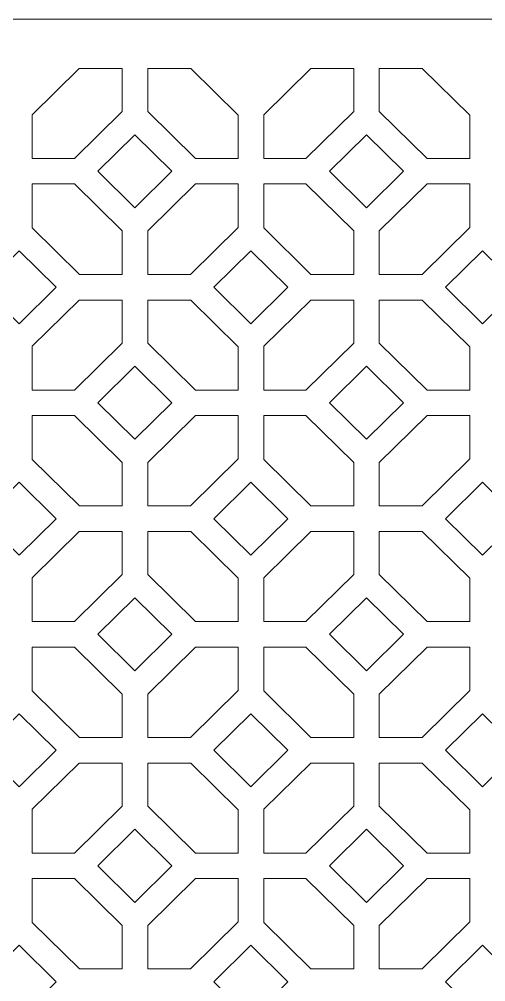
# Model space of a CAD drawing. Header units: centimetres. Extents: x -11 to 10.4, y -10.5 to 10.9.
# Drawn here: x -0.27 to 4.91, y 0.21 to 10.91 of the extents above; entities that cross this region are included whole.
import ezdxf

# ---------------------------------------------------------------- set-up
doc = ezdxf.new("R2010")
doc.units = ezdxf.units.CM
doc.header["$MEASUREMENT"] = 0
doc.layers.add('layer 1', color=7, linetype='Continuous')

msp = doc.modelspace()

# ---------------------------------------------------------------- linework, layer by layer
at = {"layer": 'layer 1', "color": 242, "lineweight": 9}
for points, knots in [([(-10.96067, 10.90732), (-10.96067, 10.90732), (10.42459, 10.90732), (10.42459, 10.90732), (10.42459, 10.90732), (10.42459, 10.90732), (10.42459, -10.47794), (10.42459, -10.47794), (10.42459, -10.47794), (10.42459, -10.47794), (-10.96067, -10.47794), (-10.96067, -10.47794), (-10.96067, -10.47794), (-10.96067, -10.47794), (-10.96067, 10.90732), (-10.96067, 10.90732)], [0, 0, 0, 0, 0.2, 0.2, 0.2, 0.2, 0.4, 0.4, 0.4, 0.4, 0.6, 0.6, 0.6, 0.6, 1, 1, 1, 1]), ([(0.39567, 10.36027), (0.39567, 10.36027), (-0.12573, 9.84633), (-0.12573, 9.84633), (-0.12573, 9.84633), (-0.12573, 9.84633), (-0.12573, 9.35908), (-0.12573, 9.35908), (-0.12573, 9.35908), (-0.12573, 9.35908), (0.34345, 9.35908), (0.34345, 9.35908), (0.34345, 9.35908), (0.34345, 9.35908), (0.87317, 9.88122), (0.87317, 9.88122), (0.87317, 9.88122), (0.87317, 9.88122), (0.87317, 10.36027), (0.87317, 10.36027), (0.87317, 10.36027), (0.87317, 10.36027), (0.39567, 10.36027), (0.39567, 10.36027)], [0, 0, 0, 0, 0.14285714, 0.14285714, 0.14285714, 0.14285714, 0.28571429, 0.28571429, 0.28571429, 0.28571429, 0.42857143, 0.42857143, 0.42857143, 0.42857143, 0.57142857, 0.57142857, 0.57142857, 0.57142857, 0.71428571, 0.71428571, 0.71428571, 0.71428571, 1, 1, 1, 1]), ([(1.15774, 10.36027), (1.15774, 10.36027), (1.15774, 9.88122), (1.15774, 9.88122), (1.15774, 9.88122), (1.15774, 9.88122), (1.68747, 9.35908), (1.68747, 9.35908), (1.68747, 9.35908), (1.68747, 9.35908), (2.16164, 9.35908), (2.16164, 9.35908), (2.16164, 9.35908), (2.16164, 9.35908), (2.16164, 9.84141), (2.16164, 9.84141), (2.16164, 9.84141), (2.16164, 9.84141), (1.63525, 10.36027), (1.63525, 10.36027), (1.63525, 10.36027), (1.63525, 10.36027), (1.15774, 10.36027), (1.15774, 10.36027)], [0, 0, 0, 0, 0.14285714, 0.14285714, 0.14285714, 0.14285714, 0.28571429, 0.28571429, 0.28571429, 0.28571429, 0.42857143, 0.42857143, 0.42857143, 0.42857143, 0.57142857, 0.57142857, 0.57142857, 0.57142857, 0.71428571, 0.71428571, 0.71428571, 0.71428571, 1, 1, 1, 1]), ([(2.96764, 10.36027), (2.96764, 10.36027), (2.44624, 9.84633), (2.44624, 9.84633), (2.44624, 9.84633), (2.44624, 9.84633), (2.44624, 9.35908), (2.44624, 9.35908), (2.44624, 9.35908), (2.44624, 9.35908), (2.91542, 9.35908), (2.91542, 9.35908), (2.91542, 9.35908), (2.91542, 9.35908), (3.44514, 9.88122), (3.44514, 9.88122), (3.44514, 9.88122), (3.44514, 9.88122), (3.44514, 10.36027), (3.44514, 10.36027), (3.44514, 10.36027), (3.44514, 10.36027), (2.96764, 10.36027), (2.96764, 10.36027)], [0, 0, 0, 0, 0.14285714, 0.14285714, 0.14285714, 0.14285714, 0.28571429, 0.28571429, 0.28571429, 0.28571429, 0.42857143, 0.42857143, 0.42857143, 0.42857143, 0.57142857, 0.57142857, 0.57142857, 0.57142857, 0.71428571, 0.71428571, 0.71428571, 0.71428571, 1, 1, 1, 1]), ([(3.72971, 10.36027), (3.72971, 10.36027), (3.72971, 9.88122), (3.72971, 9.88122), (3.72971, 9.88122), (3.72971, 9.88122), (4.25944, 9.35908), (4.25944, 9.35908), (4.25944, 9.35908), (4.25944, 9.35908), (4.73361, 9.35908), (4.73361, 9.35908), (4.73361, 9.35908), (4.73361, 9.35908), (4.73361, 9.84141), (4.73361, 9.84141), (4.73361, 9.84141), (4.73361, 9.84141), (4.20722, 10.36027), (4.20722, 10.36027), (4.20722, 10.36027), (4.20722, 10.36027), (3.72971, 10.36027), (3.72971, 10.36027)], [0, 0, 0, 0, 0.14285714, 0.14285714, 0.14285714, 0.14285714, 0.28571429, 0.28571429, 0.28571429, 0.28571429, 0.42857143, 0.42857143, 0.42857143, 0.42857143, 0.57142857, 0.57142857, 0.57142857, 0.57142857, 0.71428571, 0.71428571, 0.71428571, 0.71428571, 1, 1, 1, 1]), ([(0.60387, 9.21823), (0.60387, 9.21823), (1.01546, 8.81253), (1.01546, 8.81253), (1.01546, 8.81253), (1.01546, 8.81253), (1.42705, 9.21823), (1.42705, 9.21823), (1.42705, 9.21823), (1.42705, 9.21823), (1.01546, 9.62393), (1.01546, 9.62393), (1.01546, 9.62393), (1.01546, 9.62393), (0.60387, 9.21823), (0.60387, 9.21823)], [0, 0, 0, 0, 0.2, 0.2, 0.2, 0.2, 0.4, 0.4, 0.4, 0.4, 0.6, 0.6, 0.6, 0.6, 1, 1, 1, 1]), ([(3.17584, 9.21823), (3.17584, 9.21823), (3.58743, 8.81253), (3.58743, 8.81253), (3.58743, 8.81253), (3.58743, 8.81253), (3.99902, 9.21823), (3.99902, 9.21823), (3.99902, 9.21823), (3.99902, 9.21823), (3.58743, 9.62393), (3.58743, 9.62393), (3.58743, 9.62393), (3.58743, 9.62393), (3.17584, 9.21823), (3.17584, 9.21823)], [0, 0, 0, 0, 0.2, 0.2, 0.2, 0.2, 0.4, 0.4, 0.4, 0.4, 0.6, 0.6, 0.6, 0.6, 1, 1, 1, 1]), ([(-0.12573, 8.59013), (-0.12573, 8.59013), (0.399, 8.07291), (0.399, 8.07291), (0.399, 8.07291), (0.399, 8.07291), (0.87317, 8.07291), (0.87317, 8.07291), (0.87317, 8.07291), (0.87317, 8.07291), (0.87317, 8.55524), (0.87317, 8.55524), (0.87317, 8.55524), (0.87317, 8.55524), (0.34345, 9.07737), (0.34345, 9.07737), (0.34345, 9.07737), (0.34345, 9.07737), (-0.12573, 9.07737), (-0.12573, 9.07737), (-0.12573, 9.07737), (-0.12573, 9.07737), (-0.12573, 8.59013), (-0.12573, 8.59013)], [0, 0, 0, 0, 0.14285714, 0.14285714, 0.14285714, 0.14285714, 0.28571429, 0.28571429, 0.28571429, 0.28571429, 0.42857143, 0.42857143, 0.42857143, 0.42857143, 0.57142857, 0.57142857, 0.57142857, 0.57142857, 0.71428571, 0.71428571, 0.71428571, 0.71428571, 1, 1, 1, 1]), ([(2.16164, 8.59505), (2.16164, 8.59505), (2.16164, 9.07737), (2.16164, 9.07737), (2.16164, 9.07737), (2.16164, 9.07737), (1.68747, 9.07737), (1.68747, 9.07737), (1.68747, 9.07737), (1.68747, 9.07737), (1.15774, 8.55524), (1.15774, 8.55524), (1.15774, 8.55524), (1.15774, 8.55524), (1.15774, 8.07291), (1.15774, 8.07291), (1.15774, 8.07291), (1.15774, 8.07291), (1.63192, 8.07291), (1.63192, 8.07291), (1.63192, 8.07291), (1.63192, 8.07291), (2.16164, 8.59505), (2.16164, 8.59505)], [0, 0, 0, 0, 0.14285714, 0.14285714, 0.14285714, 0.14285714, 0.28571429, 0.28571429, 0.28571429, 0.28571429, 0.42857143, 0.42857143, 0.42857143, 0.42857143, 0.57142857, 0.57142857, 0.57142857, 0.57142857, 0.71428571, 0.71428571, 0.71428571, 0.71428571, 1, 1, 1, 1]), ([(2.44624, 8.59013), (2.44624, 8.59013), (2.97097, 8.07291), (2.97097, 8.07291), (2.97097, 8.07291), (2.97097, 8.07291), (3.44514, 8.07291), (3.44514, 8.07291), (3.44514, 8.07291), (3.44514, 8.07291), (3.44514, 8.55524), (3.44514, 8.55524), (3.44514, 8.55524), (3.44514, 8.55524), (2.91542, 9.07737), (2.91542, 9.07737), (2.91542, 9.07737), (2.91542, 9.07737), (2.44624, 9.07737), (2.44624, 9.07737), (2.44624, 9.07737), (2.44624, 9.07737), (2.44624, 8.59013), (2.44624, 8.59013)], [0, 0, 0, 0, 0.14285714, 0.14285714, 0.14285714, 0.14285714, 0.28571429, 0.28571429, 0.28571429, 0.28571429, 0.42857143, 0.42857143, 0.42857143, 0.42857143, 0.57142857, 0.57142857, 0.57142857, 0.57142857, 0.71428571, 0.71428571, 0.71428571, 0.71428571, 1, 1, 1, 1]), ([(4.73361, 8.59505), (4.73361, 8.59505), (4.73361, 9.07737), (4.73361, 9.07737), (4.73361, 9.07737), (4.73361, 9.07737), (4.25944, 9.07737), (4.25944, 9.07737), (4.25944, 9.07737), (4.25944, 9.07737), (3.72971, 8.55524), (3.72971, 8.55524), (3.72971, 8.55524), (3.72971, 8.55524), (3.72971, 8.07291), (3.72971, 8.07291), (3.72971, 8.07291), (3.72971, 8.07291), (4.20389, 8.07291), (4.20389, 8.07291), (4.20389, 8.07291), (4.20389, 8.07291), (4.73361, 8.59505), (4.73361, 8.59505)], [0, 0, 0, 0, 0.14285714, 0.14285714, 0.14285714, 0.14285714, 0.28571429, 0.28571429, 0.28571429, 0.28571429, 0.42857143, 0.42857143, 0.42857143, 0.42857143, 0.57142857, 0.57142857, 0.57142857, 0.57142857, 0.71428571, 0.71428571, 0.71428571, 0.71428571, 1, 1, 1, 1]), ([(-0.67963, 7.9306), (-0.67963, 7.9306), (-0.26804, 7.52491), (-0.26804, 7.52491), (-0.26804, 7.52491), (-0.26804, 7.52491), (0.14355, 7.9306), (0.14355, 7.9306), (0.14355, 7.9306), (0.14355, 7.9306), (-0.26804, 8.3363), (-0.26804, 8.3363), (-0.26804, 8.3363), (-0.26804, 8.3363), (-0.67963, 7.9306), (-0.67963, 7.9306)], [0, 0, 0, 0, 0.2, 0.2, 0.2, 0.2, 0.4, 0.4, 0.4, 0.4, 0.6, 0.6, 0.6, 0.6, 1, 1, 1, 1]), ([(1.89235, 7.9306), (1.89235, 7.9306), (2.30394, 7.52491), (2.30394, 7.52491), (2.30394, 7.52491), (2.30394, 7.52491), (2.71553, 7.9306), (2.71553, 7.9306), (2.71553, 7.9306), (2.71553, 7.9306), (2.30394, 8.3363), (2.30394, 8.3363), (2.30394, 8.3363), (2.30394, 8.3363), (1.89235, 7.9306), (1.89235, 7.9306)], [0, 0, 0, 0, 0.2, 0.2, 0.2, 0.2, 0.4, 0.4, 0.4, 0.4, 0.6, 0.6, 0.6, 0.6, 1, 1, 1, 1]), ([(4.46433, 7.9306), (4.46433, 7.9306), (4.87592, 7.52491), (4.87592, 7.52491), (4.87592, 7.52491), (4.87592, 7.52491), (5.28751, 7.9306), (5.28751, 7.9306), (5.28751, 7.9306), (5.28751, 7.9306), (4.87592, 8.3363), (4.87592, 8.3363), (4.87592, 8.3363), (4.87592, 8.3363), (4.46433, 7.9306), (4.46433, 7.9306)], [0, 0, 0, 0, 0.2, 0.2, 0.2, 0.2, 0.4, 0.4, 0.4, 0.4, 0.6, 0.6, 0.6, 0.6, 1, 1, 1, 1]), ([(0.39567, 7.7883), (0.39567, 7.7883), (-0.12573, 7.27436), (-0.12573, 7.27436), (-0.12573, 7.27436), (-0.12573, 7.27436), (-0.12573, 6.78711), (-0.12573, 6.78711), (-0.12573, 6.78711), (-0.12573, 6.78711), (0.34345, 6.78711), (0.34345, 6.78711), (0.34345, 6.78711), (0.34345, 6.78711), (0.87317, 7.30925), (0.87317, 7.30925), (0.87317, 7.30925), (0.87317, 7.30925), (0.87317, 7.7883), (0.87317, 7.7883), (0.87317, 7.7883), (0.87317, 7.7883), (0.39567, 7.7883), (0.39567, 7.7883)], [0, 0, 0, 0, 0.14285714, 0.14285714, 0.14285714, 0.14285714, 0.28571429, 0.28571429, 0.28571429, 0.28571429, 0.42857143, 0.42857143, 0.42857143, 0.42857143, 0.57142857, 0.57142857, 0.57142857, 0.57142857, 0.71428571, 0.71428571, 0.71428571, 0.71428571, 1, 1, 1, 1]), ([(1.15774, 7.7883), (1.15774, 7.7883), (1.15774, 7.30925), (1.15774, 7.30925), (1.15774, 7.30925), (1.15774, 7.30925), (1.68747, 6.78711), (1.68747, 6.78711), (1.68747, 6.78711), (1.68747, 6.78711), (2.16164, 6.78711), (2.16164, 6.78711), (2.16164, 6.78711), (2.16164, 6.78711), (2.16164, 7.26944), (2.16164, 7.26944), (2.16164, 7.26944), (2.16164, 7.26944), (1.63525, 7.7883), (1.63525, 7.7883), (1.63525, 7.7883), (1.63525, 7.7883), (1.15774, 7.7883), (1.15774, 7.7883)], [0, 0, 0, 0, 0.14285714, 0.14285714, 0.14285714, 0.14285714, 0.28571429, 0.28571429, 0.28571429, 0.28571429, 0.42857143, 0.42857143, 0.42857143, 0.42857143, 0.57142857, 0.57142857, 0.57142857, 0.57142857, 0.71428571, 0.71428571, 0.71428571, 0.71428571, 1, 1, 1, 1]), ([(2.96764, 7.7883), (2.96764, 7.7883), (2.44624, 7.27436), (2.44624, 7.27436), (2.44624, 7.27436), (2.44624, 7.27436), (2.44624, 6.78711), (2.44624, 6.78711), (2.44624, 6.78711), (2.44624, 6.78711), (2.91542, 6.78711), (2.91542, 6.78711), (2.91542, 6.78711), (2.91542, 6.78711), (3.44514, 7.30925), (3.44514, 7.30925), (3.44514, 7.30925), (3.44514, 7.30925), (3.44514, 7.7883), (3.44514, 7.7883), (3.44514, 7.7883), (3.44514, 7.7883), (2.96764, 7.7883), (2.96764, 7.7883)], [0, 0, 0, 0, 0.14285714, 0.14285714, 0.14285714, 0.14285714, 0.28571429, 0.28571429, 0.28571429, 0.28571429, 0.42857143, 0.42857143, 0.42857143, 0.42857143, 0.57142857, 0.57142857, 0.57142857, 0.57142857, 0.71428571, 0.71428571, 0.71428571, 0.71428571, 1, 1, 1, 1]), ([(3.72971, 7.7883), (3.72971, 7.7883), (3.72971, 7.30925), (3.72971, 7.30925), (3.72971, 7.30925), (3.72971, 7.30925), (4.25944, 6.78711), (4.25944, 6.78711), (4.25944, 6.78711), (4.25944, 6.78711), (4.73361, 6.78711), (4.73361, 6.78711), (4.73361, 6.78711), (4.73361, 6.78711), (4.73361, 7.26944), (4.73361, 7.26944), (4.73361, 7.26944), (4.73361, 7.26944), (4.20722, 7.7883), (4.20722, 7.7883), (4.20722, 7.7883), (4.20722, 7.7883), (3.72971, 7.7883), (3.72971, 7.7883)], [0, 0, 0, 0, 0.14285714, 0.14285714, 0.14285714, 0.14285714, 0.28571429, 0.28571429, 0.28571429, 0.28571429, 0.42857143, 0.42857143, 0.42857143, 0.42857143, 0.57142857, 0.57142857, 0.57142857, 0.57142857, 0.71428571, 0.71428571, 0.71428571, 0.71428571, 1, 1, 1, 1]), ([(0.60387, 6.64626), (0.60387, 6.64626), (1.01546, 6.24056), (1.01546, 6.24056), (1.01546, 6.24056), (1.01546, 6.24056), (1.42705, 6.64626), (1.42705, 6.64626), (1.42705, 6.64626), (1.42705, 6.64626), (1.01546, 7.05196), (1.01546, 7.05196), (1.01546, 7.05196), (1.01546, 7.05196), (0.60387, 6.64626), (0.60387, 6.64626)], [0, 0, 0, 0, 0.2, 0.2, 0.2, 0.2, 0.4, 0.4, 0.4, 0.4, 0.6, 0.6, 0.6, 0.6, 1, 1, 1, 1]), ([(3.17584, 6.64626), (3.17584, 6.64626), (3.58743, 6.24056), (3.58743, 6.24056), (3.58743, 6.24056), (3.58743, 6.24056), (3.99902, 6.64626), (3.99902, 6.64626), (3.99902, 6.64626), (3.99902, 6.64626), (3.58743, 7.05196), (3.58743, 7.05196), (3.58743, 7.05196), (3.58743, 7.05196), (3.17584, 6.64626), (3.17584, 6.64626)], [0, 0, 0, 0, 0.2, 0.2, 0.2, 0.2, 0.4, 0.4, 0.4, 0.4, 0.6, 0.6, 0.6, 0.6, 1, 1, 1, 1]), ([(-0.12573, 6.01816), (-0.12573, 6.01816), (0.399, 5.50094), (0.399, 5.50094), (0.399, 5.50094), (0.399, 5.50094), (0.87317, 5.50094), (0.87317, 5.50094), (0.87317, 5.50094), (0.87317, 5.50094), (0.87317, 5.98327), (0.87317, 5.98327), (0.87317, 5.98327), (0.87317, 5.98327), (0.34345, 6.5054), (0.34345, 6.5054), (0.34345, 6.5054), (0.34345, 6.5054), (-0.12573, 6.5054), (-0.12573, 6.5054), (-0.12573, 6.5054), (-0.12573, 6.5054), (-0.12573, 6.01816), (-0.12573, 6.01816)], [0, 0, 0, 0, 0.14285714, 0.14285714, 0.14285714, 0.14285714, 0.28571429, 0.28571429, 0.28571429, 0.28571429, 0.42857143, 0.42857143, 0.42857143, 0.42857143, 0.57142857, 0.57142857, 0.57142857, 0.57142857, 0.71428571, 0.71428571, 0.71428571, 0.71428571, 1, 1, 1, 1]), ([(2.16164, 6.02308), (2.16164, 6.02308), (2.16164, 6.5054), (2.16164, 6.5054), (2.16164, 6.5054), (2.16164, 6.5054), (1.68747, 6.5054), (1.68747, 6.5054), (1.68747, 6.5054), (1.68747, 6.5054), (1.15774, 5.98327), (1.15774, 5.98327), (1.15774, 5.98327), (1.15774, 5.98327), (1.15774, 5.50094), (1.15774, 5.50094), (1.15774, 5.50094), (1.15774, 5.50094), (1.63192, 5.50094), (1.63192, 5.50094), (1.63192, 5.50094), (1.63192, 5.50094), (2.16164, 6.02308), (2.16164, 6.02308)], [0, 0, 0, 0, 0.14285714, 0.14285714, 0.14285714, 0.14285714, 0.28571429, 0.28571429, 0.28571429, 0.28571429, 0.42857143, 0.42857143, 0.42857143, 0.42857143, 0.57142857, 0.57142857, 0.57142857, 0.57142857, 0.71428571, 0.71428571, 0.71428571, 0.71428571, 1, 1, 1, 1]), ([(2.44624, 6.01816), (2.44624, 6.01816), (2.97097, 5.50094), (2.97097, 5.50094), (2.97097, 5.50094), (2.97097, 5.50094), (3.44514, 5.50094), (3.44514, 5.50094), (3.44514, 5.50094), (3.44514, 5.50094), (3.44514, 5.98327), (3.44514, 5.98327), (3.44514, 5.98327), (3.44514, 5.98327), (2.91542, 6.5054), (2.91542, 6.5054), (2.91542, 6.5054), (2.91542, 6.5054), (2.44624, 6.5054), (2.44624, 6.5054), (2.44624, 6.5054), (2.44624, 6.5054), (2.44624, 6.01816), (2.44624, 6.01816)], [0, 0, 0, 0, 0.14285714, 0.14285714, 0.14285714, 0.14285714, 0.28571429, 0.28571429, 0.28571429, 0.28571429, 0.42857143, 0.42857143, 0.42857143, 0.42857143, 0.57142857, 0.57142857, 0.57142857, 0.57142857, 0.71428571, 0.71428571, 0.71428571, 0.71428571, 1, 1, 1, 1]), ([(4.73361, 6.02308), (4.73361, 6.02308), (4.73361, 6.5054), (4.73361, 6.5054), (4.73361, 6.5054), (4.73361, 6.5054), (4.25944, 6.5054), (4.25944, 6.5054), (4.25944, 6.5054), (4.25944, 6.5054), (3.72971, 5.98327), (3.72971, 5.98327), (3.72971, 5.98327), (3.72971, 5.98327), (3.72971, 5.50094), (3.72971, 5.50094), (3.72971, 5.50094), (3.72971, 5.50094), (4.20389, 5.50094), (4.20389, 5.50094), (4.20389, 5.50094), (4.20389, 5.50094), (4.73361, 6.02308), (4.73361, 6.02308)], [0, 0, 0, 0, 0.14285714, 0.14285714, 0.14285714, 0.14285714, 0.28571429, 0.28571429, 0.28571429, 0.28571429, 0.42857143, 0.42857143, 0.42857143, 0.42857143, 0.57142857, 0.57142857, 0.57142857, 0.57142857, 0.71428571, 0.71428571, 0.71428571, 0.71428571, 1, 1, 1, 1]), ([(-0.67963, 5.35863), (-0.67963, 5.35863), (-0.26804, 4.95294), (-0.26804, 4.95294), (-0.26804, 4.95294), (-0.26804, 4.95294), (0.14355, 5.35863), (0.14355, 5.35863), (0.14355, 5.35863), (0.14355, 5.35863), (-0.26804, 5.76433), (-0.26804, 5.76433), (-0.26804, 5.76433), (-0.26804, 5.76433), (-0.67963, 5.35863), (-0.67963, 5.35863)], [0, 0, 0, 0, 0.2, 0.2, 0.2, 0.2, 0.4, 0.4, 0.4, 0.4, 0.6, 0.6, 0.6, 0.6, 1, 1, 1, 1]), ([(1.89235, 5.35863), (1.89235, 5.35863), (2.30394, 4.95294), (2.30394, 4.95294), (2.30394, 4.95294), (2.30394, 4.95294), (2.71553, 5.35863), (2.71553, 5.35863), (2.71553, 5.35863), (2.71553, 5.35863), (2.30394, 5.76433), (2.30394, 5.76433), (2.30394, 5.76433), (2.30394, 5.76433), (1.89235, 5.35863), (1.89235, 5.35863)], [0, 0, 0, 0, 0.2, 0.2, 0.2, 0.2, 0.4, 0.4, 0.4, 0.4, 0.6, 0.6, 0.6, 0.6, 1, 1, 1, 1]), ([(4.46433, 5.35863), (4.46433, 5.35863), (4.87592, 4.95294), (4.87592, 4.95294), (4.87592, 4.95294), (4.87592, 4.95294), (5.28751, 5.35863), (5.28751, 5.35863), (5.28751, 5.35863), (5.28751, 5.35863), (4.87592, 5.76433), (4.87592, 5.76433), (4.87592, 5.76433), (4.87592, 5.76433), (4.46433, 5.35863), (4.46433, 5.35863)], [0, 0, 0, 0, 0.2, 0.2, 0.2, 0.2, 0.4, 0.4, 0.4, 0.4, 0.6, 0.6, 0.6, 0.6, 1, 1, 1, 1]), ([(0.39567, 5.21633), (0.39567, 5.21633), (-0.12573, 4.70239), (-0.12573, 4.70239), (-0.12573, 4.70239), (-0.12573, 4.70239), (-0.12573, 4.21514), (-0.12573, 4.21514), (-0.12573, 4.21514), (-0.12573, 4.21514), (0.34345, 4.21514), (0.34345, 4.21514), (0.34345, 4.21514), (0.34345, 4.21514), (0.87317, 4.73728), (0.87317, 4.73728), (0.87317, 4.73728), (0.87317, 4.73728), (0.87317, 5.21633), (0.87317, 5.21633), (0.87317, 5.21633), (0.87317, 5.21633), (0.39567, 5.21633), (0.39567, 5.21633)], [0, 0, 0, 0, 0.14285714, 0.14285714, 0.14285714, 0.14285714, 0.28571429, 0.28571429, 0.28571429, 0.28571429, 0.42857143, 0.42857143, 0.42857143, 0.42857143, 0.57142857, 0.57142857, 0.57142857, 0.57142857, 0.71428571, 0.71428571, 0.71428571, 0.71428571, 1, 1, 1, 1]), ([(1.15774, 5.21633), (1.15774, 5.21633), (1.15774, 4.73728), (1.15774, 4.73728), (1.15774, 4.73728), (1.15774, 4.73728), (1.68747, 4.21514), (1.68747, 4.21514), (1.68747, 4.21514), (1.68747, 4.21514), (2.16164, 4.21514), (2.16164, 4.21514), (2.16164, 4.21514), (2.16164, 4.21514), (2.16164, 4.69747), (2.16164, 4.69747), (2.16164, 4.69747), (2.16164, 4.69747), (1.63525, 5.21633), (1.63525, 5.21633), (1.63525, 5.21633), (1.63525, 5.21633), (1.15774, 5.21633), (1.15774, 5.21633)], [0, 0, 0, 0, 0.14285714, 0.14285714, 0.14285714, 0.14285714, 0.28571429, 0.28571429, 0.28571429, 0.28571429, 0.42857143, 0.42857143, 0.42857143, 0.42857143, 0.57142857, 0.57142857, 0.57142857, 0.57142857, 0.71428571, 0.71428571, 0.71428571, 0.71428571, 1, 1, 1, 1]), ([(2.96764, 5.21633), (2.96764, 5.21633), (2.44624, 4.70239), (2.44624, 4.70239), (2.44624, 4.70239), (2.44624, 4.70239), (2.44624, 4.21514), (2.44624, 4.21514), (2.44624, 4.21514), (2.44624, 4.21514), (2.91542, 4.21514), (2.91542, 4.21514), (2.91542, 4.21514), (2.91542, 4.21514), (3.44514, 4.73728), (3.44514, 4.73728), (3.44514, 4.73728), (3.44514, 4.73728), (3.44514, 5.21633), (3.44514, 5.21633), (3.44514, 5.21633), (3.44514, 5.21633), (2.96764, 5.21633), (2.96764, 5.21633)], [0, 0, 0, 0, 0.14285714, 0.14285714, 0.14285714, 0.14285714, 0.28571429, 0.28571429, 0.28571429, 0.28571429, 0.42857143, 0.42857143, 0.42857143, 0.42857143, 0.57142857, 0.57142857, 0.57142857, 0.57142857, 0.71428571, 0.71428571, 0.71428571, 0.71428571, 1, 1, 1, 1]), ([(3.72971, 5.21633), (3.72971, 5.21633), (3.72971, 4.73728), (3.72971, 4.73728), (3.72971, 4.73728), (3.72971, 4.73728), (4.25944, 4.21514), (4.25944, 4.21514), (4.25944, 4.21514), (4.25944, 4.21514), (4.73361, 4.21514), (4.73361, 4.21514), (4.73361, 4.21514), (4.73361, 4.21514), (4.73361, 4.69747), (4.73361, 4.69747), (4.73361, 4.69747), (4.73361, 4.69747), (4.20722, 5.21633), (4.20722, 5.21633), (4.20722, 5.21633), (4.20722, 5.21633), (3.72971, 5.21633), (3.72971, 5.21633)], [0, 0, 0, 0, 0.14285714, 0.14285714, 0.14285714, 0.14285714, 0.28571429, 0.28571429, 0.28571429, 0.28571429, 0.42857143, 0.42857143, 0.42857143, 0.42857143, 0.57142857, 0.57142857, 0.57142857, 0.57142857, 0.71428571, 0.71428571, 0.71428571, 0.71428571, 1, 1, 1, 1]), ([(0.60387, 4.07429), (0.60387, 4.07429), (1.01546, 3.66859), (1.01546, 3.66859), (1.01546, 3.66859), (1.01546, 3.66859), (1.42705, 4.07429), (1.42705, 4.07429), (1.42705, 4.07429), (1.42705, 4.07429), (1.01546, 4.47999), (1.01546, 4.47999), (1.01546, 4.47999), (1.01546, 4.47999), (0.60387, 4.07429), (0.60387, 4.07429)], [0, 0, 0, 0, 0.2, 0.2, 0.2, 0.2, 0.4, 0.4, 0.4, 0.4, 0.6, 0.6, 0.6, 0.6, 1, 1, 1, 1]), ([(3.17584, 4.07429), (3.17584, 4.07429), (3.58743, 3.66859), (3.58743, 3.66859), (3.58743, 3.66859), (3.58743, 3.66859), (3.99902, 4.07429), (3.99902, 4.07429), (3.99902, 4.07429), (3.99902, 4.07429), (3.58743, 4.47999), (3.58743, 4.47999), (3.58743, 4.47999), (3.58743, 4.47999), (3.17584, 4.07429), (3.17584, 4.07429)], [0, 0, 0, 0, 0.2, 0.2, 0.2, 0.2, 0.4, 0.4, 0.4, 0.4, 0.6, 0.6, 0.6, 0.6, 1, 1, 1, 1]), ([(-0.12573, 3.44619), (-0.12573, 3.44619), (0.399, 2.92897), (0.399, 2.92897), (0.399, 2.92897), (0.399, 2.92897), (0.87317, 2.92897), (0.87317, 2.92897), (0.87317, 2.92897), (0.87317, 2.92897), (0.87317, 3.4113), (0.87317, 3.4113), (0.87317, 3.4113), (0.87317, 3.4113), (0.34345, 3.93343), (0.34345, 3.93343), (0.34345, 3.93343), (0.34345, 3.93343), (-0.12573, 3.93343), (-0.12573, 3.93343), (-0.12573, 3.93343), (-0.12573, 3.93343), (-0.12573, 3.44619), (-0.12573, 3.44619)], [0, 0, 0, 0, 0.14285714, 0.14285714, 0.14285714, 0.14285714, 0.28571429, 0.28571429, 0.28571429, 0.28571429, 0.42857143, 0.42857143, 0.42857143, 0.42857143, 0.57142857, 0.57142857, 0.57142857, 0.57142857, 0.71428571, 0.71428571, 0.71428571, 0.71428571, 1, 1, 1, 1]), ([(2.16164, 3.45111), (2.16164, 3.45111), (2.16164, 3.93343), (2.16164, 3.93343), (2.16164, 3.93343), (2.16164, 3.93343), (1.68747, 3.93343), (1.68747, 3.93343), (1.68747, 3.93343), (1.68747, 3.93343), (1.15774, 3.4113), (1.15774, 3.4113), (1.15774, 3.4113), (1.15774, 3.4113), (1.15774, 2.92897), (1.15774, 2.92897), (1.15774, 2.92897), (1.15774, 2.92897), (1.63192, 2.92897), (1.63192, 2.92897), (1.63192, 2.92897), (1.63192, 2.92897), (2.16164, 3.45111), (2.16164, 3.45111)], [0, 0, 0, 0, 0.14285714, 0.14285714, 0.14285714, 0.14285714, 0.28571429, 0.28571429, 0.28571429, 0.28571429, 0.42857143, 0.42857143, 0.42857143, 0.42857143, 0.57142857, 0.57142857, 0.57142857, 0.57142857, 0.71428571, 0.71428571, 0.71428571, 0.71428571, 1, 1, 1, 1]), ([(2.44624, 3.44619), (2.44624, 3.44619), (2.97097, 2.92897), (2.97097, 2.92897), (2.97097, 2.92897), (2.97097, 2.92897), (3.44514, 2.92897), (3.44514, 2.92897), (3.44514, 2.92897), (3.44514, 2.92897), (3.44514, 3.4113), (3.44514, 3.4113), (3.44514, 3.4113), (3.44514, 3.4113), (2.91542, 3.93343), (2.91542, 3.93343), (2.91542, 3.93343), (2.91542, 3.93343), (2.44624, 3.93343), (2.44624, 3.93343), (2.44624, 3.93343), (2.44624, 3.93343), (2.44624, 3.44619), (2.44624, 3.44619)], [0, 0, 0, 0, 0.14285714, 0.14285714, 0.14285714, 0.14285714, 0.28571429, 0.28571429, 0.28571429, 0.28571429, 0.42857143, 0.42857143, 0.42857143, 0.42857143, 0.57142857, 0.57142857, 0.57142857, 0.57142857, 0.71428571, 0.71428571, 0.71428571, 0.71428571, 1, 1, 1, 1]), ([(4.73361, 3.45111), (4.73361, 3.45111), (4.73361, 3.93343), (4.73361, 3.93343), (4.73361, 3.93343), (4.73361, 3.93343), (4.25944, 3.93343), (4.25944, 3.93343), (4.25944, 3.93343), (4.25944, 3.93343), (3.72971, 3.4113), (3.72971, 3.4113), (3.72971, 3.4113), (3.72971, 3.4113), (3.72971, 2.92897), (3.72971, 2.92897), (3.72971, 2.92897), (3.72971, 2.92897), (4.20389, 2.92897), (4.20389, 2.92897), (4.20389, 2.92897), (4.20389, 2.92897), (4.73361, 3.45111), (4.73361, 3.45111)], [0, 0, 0, 0, 0.14285714, 0.14285714, 0.14285714, 0.14285714, 0.28571429, 0.28571429, 0.28571429, 0.28571429, 0.42857143, 0.42857143, 0.42857143, 0.42857143, 0.57142857, 0.57142857, 0.57142857, 0.57142857, 0.71428571, 0.71428571, 0.71428571, 0.71428571, 1, 1, 1, 1]), ([(-0.67963, 2.78666), (-0.67963, 2.78666), (-0.26804, 2.38097), (-0.26804, 2.38097), (-0.26804, 2.38097), (-0.26804, 2.38097), (0.14355, 2.78666), (0.14355, 2.78666), (0.14355, 2.78666), (0.14355, 2.78666), (-0.26804, 3.19236), (-0.26804, 3.19236), (-0.26804, 3.19236), (-0.26804, 3.19236), (-0.67963, 2.78666), (-0.67963, 2.78666)], [0, 0, 0, 0, 0.2, 0.2, 0.2, 0.2, 0.4, 0.4, 0.4, 0.4, 0.6, 0.6, 0.6, 0.6, 1, 1, 1, 1]), ([(1.89235, 2.78666), (1.89235, 2.78666), (2.30394, 2.38097), (2.30394, 2.38097), (2.30394, 2.38097), (2.30394, 2.38097), (2.71553, 2.78666), (2.71553, 2.78666), (2.71553, 2.78666), (2.71553, 2.78666), (2.30394, 3.19236), (2.30394, 3.19236), (2.30394, 3.19236), (2.30394, 3.19236), (1.89235, 2.78666), (1.89235, 2.78666)], [0, 0, 0, 0, 0.2, 0.2, 0.2, 0.2, 0.4, 0.4, 0.4, 0.4, 0.6, 0.6, 0.6, 0.6, 1, 1, 1, 1]), ([(4.46433, 2.78666), (4.46433, 2.78666), (4.87592, 2.38097), (4.87592, 2.38097), (4.87592, 2.38097), (4.87592, 2.38097), (5.28751, 2.78666), (5.28751, 2.78666), (5.28751, 2.78666), (5.28751, 2.78666), (4.87592, 3.19236), (4.87592, 3.19236), (4.87592, 3.19236), (4.87592, 3.19236), (4.46433, 2.78666), (4.46433, 2.78666)], [0, 0, 0, 0, 0.2, 0.2, 0.2, 0.2, 0.4, 0.4, 0.4, 0.4, 0.6, 0.6, 0.6, 0.6, 1, 1, 1, 1]), ([(0.39567, 2.64436), (0.39567, 2.64436), (-0.12573, 2.13042), (-0.12573, 2.13042), (-0.12573, 2.13042), (-0.12573, 2.13042), (-0.12573, 1.64317), (-0.12573, 1.64317), (-0.12573, 1.64317), (-0.12573, 1.64317), (0.34345, 1.64317), (0.34345, 1.64317), (0.34345, 1.64317), (0.34345, 1.64317), (0.87317, 2.16531), (0.87317, 2.16531), (0.87317, 2.16531), (0.87317, 2.16531), (0.87317, 2.64436), (0.87317, 2.64436), (0.87317, 2.64436), (0.87317, 2.64436), (0.39567, 2.64436), (0.39567, 2.64436)], [0, 0, 0, 0, 0.14285714, 0.14285714, 0.14285714, 0.14285714, 0.28571429, 0.28571429, 0.28571429, 0.28571429, 0.42857143, 0.42857143, 0.42857143, 0.42857143, 0.57142857, 0.57142857, 0.57142857, 0.57142857, 0.71428571, 0.71428571, 0.71428571, 0.71428571, 1, 1, 1, 1]), ([(1.15774, 2.64436), (1.15774, 2.64436), (1.15774, 2.16531), (1.15774, 2.16531), (1.15774, 2.16531), (1.15774, 2.16531), (1.68747, 1.64317), (1.68747, 1.64317), (1.68747, 1.64317), (1.68747, 1.64317), (2.16164, 1.64317), (2.16164, 1.64317), (2.16164, 1.64317), (2.16164, 1.64317), (2.16164, 2.1255), (2.16164, 2.1255), (2.16164, 2.1255), (2.16164, 2.1255), (1.63525, 2.64436), (1.63525, 2.64436), (1.63525, 2.64436), (1.63525, 2.64436), (1.15774, 2.64436), (1.15774, 2.64436)], [0, 0, 0, 0, 0.14285714, 0.14285714, 0.14285714, 0.14285714, 0.28571429, 0.28571429, 0.28571429, 0.28571429, 0.42857143, 0.42857143, 0.42857143, 0.42857143, 0.57142857, 0.57142857, 0.57142857, 0.57142857, 0.71428571, 0.71428571, 0.71428571, 0.71428571, 1, 1, 1, 1]), ([(2.96764, 2.64436), (2.96764, 2.64436), (2.44624, 2.13042), (2.44624, 2.13042), (2.44624, 2.13042), (2.44624, 2.13042), (2.44624, 1.64317), (2.44624, 1.64317), (2.44624, 1.64317), (2.44624, 1.64317), (2.91542, 1.64317), (2.91542, 1.64317), (2.91542, 1.64317), (2.91542, 1.64317), (3.44514, 2.16531), (3.44514, 2.16531), (3.44514, 2.16531), (3.44514, 2.16531), (3.44514, 2.64436), (3.44514, 2.64436), (3.44514, 2.64436), (3.44514, 2.64436), (2.96764, 2.64436), (2.96764, 2.64436)], [0, 0, 0, 0, 0.14285714, 0.14285714, 0.14285714, 0.14285714, 0.28571429, 0.28571429, 0.28571429, 0.28571429, 0.42857143, 0.42857143, 0.42857143, 0.42857143, 0.57142857, 0.57142857, 0.57142857, 0.57142857, 0.71428571, 0.71428571, 0.71428571, 0.71428571, 1, 1, 1, 1]), ([(3.72971, 2.64436), (3.72971, 2.64436), (3.72971, 2.16531), (3.72971, 2.16531), (3.72971, 2.16531), (3.72971, 2.16531), (4.25944, 1.64317), (4.25944, 1.64317), (4.25944, 1.64317), (4.25944, 1.64317), (4.73361, 1.64317), (4.73361, 1.64317), (4.73361, 1.64317), (4.73361, 1.64317), (4.73361, 2.1255), (4.73361, 2.1255), (4.73361, 2.1255), (4.73361, 2.1255), (4.20722, 2.64436), (4.20722, 2.64436), (4.20722, 2.64436), (4.20722, 2.64436), (3.72971, 2.64436), (3.72971, 2.64436)], [0, 0, 0, 0, 0.14285714, 0.14285714, 0.14285714, 0.14285714, 0.28571429, 0.28571429, 0.28571429, 0.28571429, 0.42857143, 0.42857143, 0.42857143, 0.42857143, 0.57142857, 0.57142857, 0.57142857, 0.57142857, 0.71428571, 0.71428571, 0.71428571, 0.71428571, 1, 1, 1, 1]), ([(0.60387, 1.50232), (0.60387, 1.50232), (1.01546, 1.09662), (1.01546, 1.09662), (1.01546, 1.09662), (1.01546, 1.09662), (1.42705, 1.50232), (1.42705, 1.50232), (1.42705, 1.50232), (1.42705, 1.50232), (1.01546, 1.90802), (1.01546, 1.90802), (1.01546, 1.90802), (1.01546, 1.90802), (0.60387, 1.50232), (0.60387, 1.50232)], [0, 0, 0, 0, 0.2, 0.2, 0.2, 0.2, 0.4, 0.4, 0.4, 0.4, 0.6, 0.6, 0.6, 0.6, 1, 1, 1, 1]), ([(3.17584, 1.50232), (3.17584, 1.50232), (3.58743, 1.09662), (3.58743, 1.09662), (3.58743, 1.09662), (3.58743, 1.09662), (3.99902, 1.50232), (3.99902, 1.50232), (3.99902, 1.50232), (3.99902, 1.50232), (3.58743, 1.90802), (3.58743, 1.90802), (3.58743, 1.90802), (3.58743, 1.90802), (3.17584, 1.50232), (3.17584, 1.50232)], [0, 0, 0, 0, 0.2, 0.2, 0.2, 0.2, 0.4, 0.4, 0.4, 0.4, 0.6, 0.6, 0.6, 0.6, 1, 1, 1, 1]), ([(-0.12573, 0.87422), (-0.12573, 0.87422), (0.399, 0.357), (0.399, 0.357), (0.399, 0.357), (0.399, 0.357), (0.87317, 0.357), (0.87317, 0.357), (0.87317, 0.357), (0.87317, 0.357), (0.87317, 0.83933), (0.87317, 0.83933), (0.87317, 0.83933), (0.87317, 0.83933), (0.34345, 1.36146), (0.34345, 1.36146), (0.34345, 1.36146), (0.34345, 1.36146), (-0.12573, 1.36146), (-0.12573, 1.36146), (-0.12573, 1.36146), (-0.12573, 1.36146), (-0.12573, 0.87422), (-0.12573, 0.87422)], [0, 0, 0, 0, 0.14285714, 0.14285714, 0.14285714, 0.14285714, 0.28571429, 0.28571429, 0.28571429, 0.28571429, 0.42857143, 0.42857143, 0.42857143, 0.42857143, 0.57142857, 0.57142857, 0.57142857, 0.57142857, 0.71428571, 0.71428571, 0.71428571, 0.71428571, 1, 1, 1, 1]), ([(2.16164, 0.87914), (2.16164, 0.87914), (2.16164, 1.36146), (2.16164, 1.36146), (2.16164, 1.36146), (2.16164, 1.36146), (1.68747, 1.36146), (1.68747, 1.36146), (1.68747, 1.36146), (1.68747, 1.36146), (1.15774, 0.83933), (1.15774, 0.83933), (1.15774, 0.83933), (1.15774, 0.83933), (1.15774, 0.357), (1.15774, 0.357), (1.15774, 0.357), (1.15774, 0.357), (1.63192, 0.357), (1.63192, 0.357), (1.63192, 0.357), (1.63192, 0.357), (2.16164, 0.87914), (2.16164, 0.87914)], [0, 0, 0, 0, 0.14285714, 0.14285714, 0.14285714, 0.14285714, 0.28571429, 0.28571429, 0.28571429, 0.28571429, 0.42857143, 0.42857143, 0.42857143, 0.42857143, 0.57142857, 0.57142857, 0.57142857, 0.57142857, 0.71428571, 0.71428571, 0.71428571, 0.71428571, 1, 1, 1, 1]), ([(2.44624, 0.87422), (2.44624, 0.87422), (2.97097, 0.357), (2.97097, 0.357), (2.97097, 0.357), (2.97097, 0.357), (3.44514, 0.357), (3.44514, 0.357), (3.44514, 0.357), (3.44514, 0.357), (3.44514, 0.83933), (3.44514, 0.83933), (3.44514, 0.83933), (3.44514, 0.83933), (2.91542, 1.36146), (2.91542, 1.36146), (2.91542, 1.36146), (2.91542, 1.36146), (2.44624, 1.36146), (2.44624, 1.36146), (2.44624, 1.36146), (2.44624, 1.36146), (2.44624, 0.87422), (2.44624, 0.87422)], [0, 0, 0, 0, 0.14285714, 0.14285714, 0.14285714, 0.14285714, 0.28571429, 0.28571429, 0.28571429, 0.28571429, 0.42857143, 0.42857143, 0.42857143, 0.42857143, 0.57142857, 0.57142857, 0.57142857, 0.57142857, 0.71428571, 0.71428571, 0.71428571, 0.71428571, 1, 1, 1, 1]), ([(4.73361, 0.87914), (4.73361, 0.87914), (4.73361, 1.36146), (4.73361, 1.36146), (4.73361, 1.36146), (4.73361, 1.36146), (4.25944, 1.36146), (4.25944, 1.36146), (4.25944, 1.36146), (4.25944, 1.36146), (3.72971, 0.83933), (3.72971, 0.83933), (3.72971, 0.83933), (3.72971, 0.83933), (3.72971, 0.357), (3.72971, 0.357), (3.72971, 0.357), (3.72971, 0.357), (4.20389, 0.357), (4.20389, 0.357), (4.20389, 0.357), (4.20389, 0.357), (4.73361, 0.87914), (4.73361, 0.87914)], [0, 0, 0, 0, 0.14285714, 0.14285714, 0.14285714, 0.14285714, 0.28571429, 0.28571429, 0.28571429, 0.28571429, 0.42857143, 0.42857143, 0.42857143, 0.42857143, 0.57142857, 0.57142857, 0.57142857, 0.57142857, 0.71428571, 0.71428571, 0.71428571, 0.71428571, 1, 1, 1, 1]), ([(-0.67963, 0.21469), (-0.67963, 0.21469), (-0.26804, -0.191), (-0.26804, -0.191), (-0.26804, -0.191), (-0.26804, -0.191), (0.14355, 0.21469), (0.14355, 0.21469), (0.14355, 0.21469), (0.14355, 0.21469), (-0.26804, 0.62039), (-0.26804, 0.62039), (-0.26804, 0.62039), (-0.26804, 0.62039), (-0.67963, 0.21469), (-0.67963, 0.21469)], [0, 0, 0, 0, 0.2, 0.2, 0.2, 0.2, 0.4, 0.4, 0.4, 0.4, 0.6, 0.6, 0.6, 0.6, 1, 1, 1, 1]), ([(1.89235, 0.21469), (1.89235, 0.21469), (2.30394, -0.191), (2.30394, -0.191), (2.30394, -0.191), (2.30394, -0.191), (2.71553, 0.21469), (2.71553, 0.21469), (2.71553, 0.21469), (2.71553, 0.21469), (2.30394, 0.62039), (2.30394, 0.62039), (2.30394, 0.62039), (2.30394, 0.62039), (1.89235, 0.21469), (1.89235, 0.21469)], [0, 0, 0, 0, 0.2, 0.2, 0.2, 0.2, 0.4, 0.4, 0.4, 0.4, 0.6, 0.6, 0.6, 0.6, 1, 1, 1, 1]), ([(4.46433, 0.21469), (4.46433, 0.21469), (4.87592, -0.191), (4.87592, -0.191), (4.87592, -0.191), (4.87592, -0.191), (5.28751, 0.21469), (5.28751, 0.21469), (5.28751, 0.21469), (5.28751, 0.21469), (4.87592, 0.62039), (4.87592, 0.62039), (4.87592, 0.62039), (4.87592, 0.62039), (4.46433, 0.21469), (4.46433, 0.21469)], [0, 0, 0, 0, 0.2, 0.2, 0.2, 0.2, 0.4, 0.4, 0.4, 0.4, 0.6, 0.6, 0.6, 0.6, 1, 1, 1, 1])]:
    msp.add_open_spline(points, degree=3, knots=knots, dxfattribs=at)

doc.saveas('drawing.dxf')
